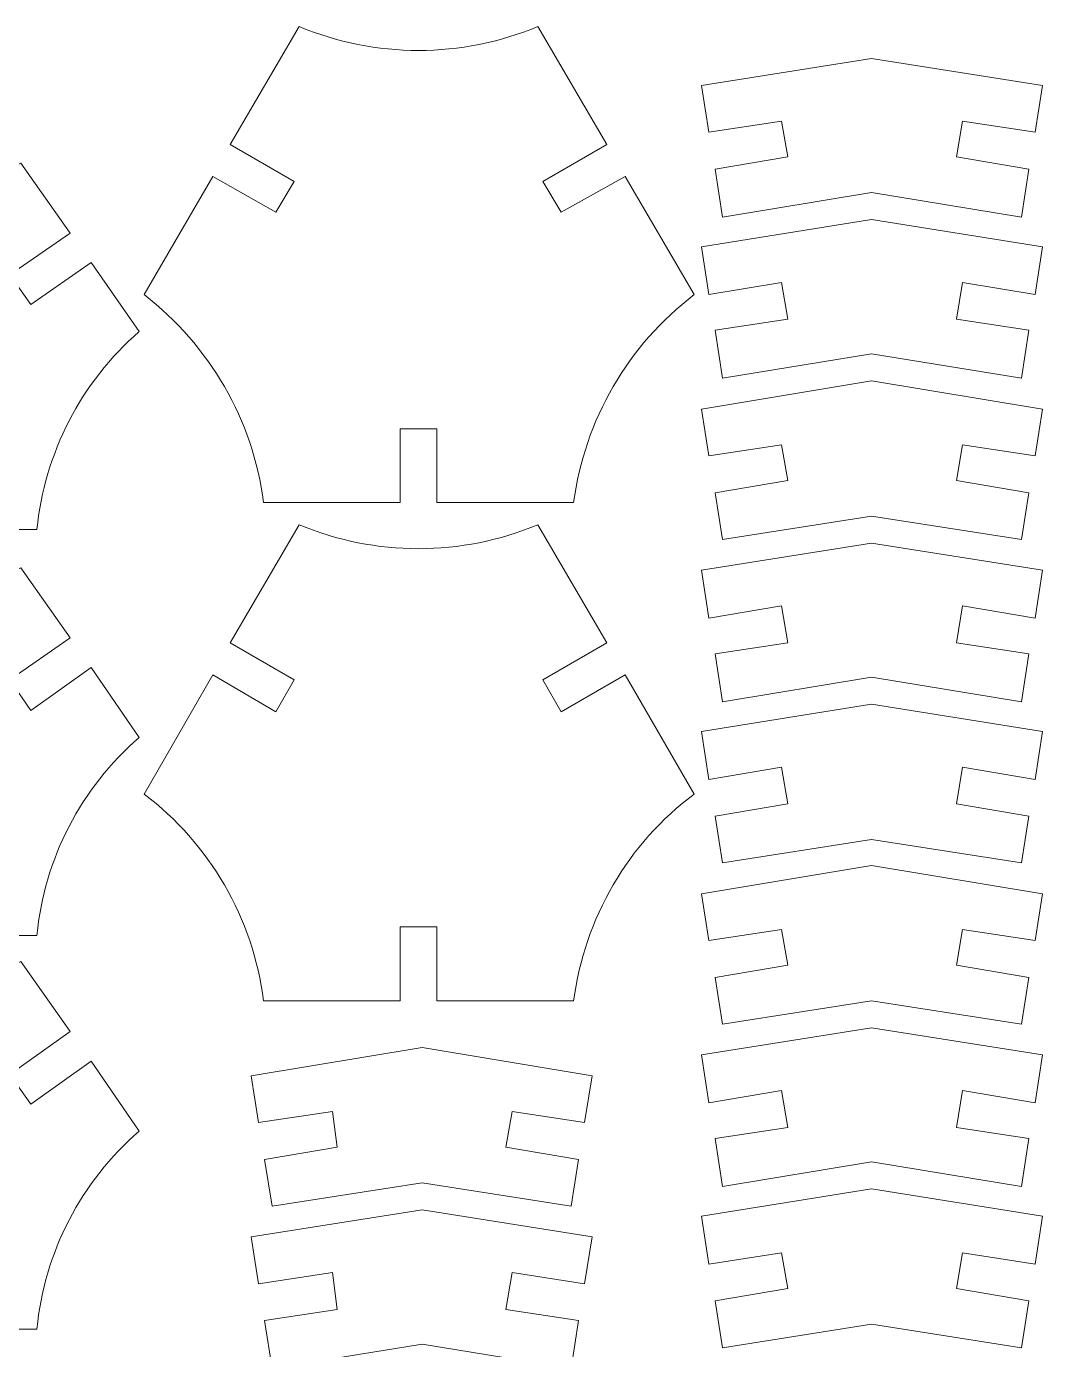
# Model space of a CAD drawing. Header units: centimetres. Extents: x -55.8 to 27.7, y -32.1 to 37.5.
# Drawn here: x -3.16 to 5.1, y 6.28 to 17.04 of the extents above; entities that cross this region are included whole.
import ezdxf

# ---------------------------------------------------------------- set-up
doc = ezdxf.new("R2010")
doc.units = ezdxf.units.CM
doc.header["$MEASUREMENT"] = 0

msp = doc.modelspace()

# ---------------------------------------------------------------- linework, layer by layer
at = {"color": 242, "lineweight": 9}
for points, knots in [([(-1.23, 13.165), (-1.31, 13.835), (-1.67, 14.445), (-2.2, 14.855), (-2.2, 14.855), (-2.2, 14.855), (-1.64, 15.815), (-1.64, 15.815), (-1.64, 15.815), (-1.64, 15.815), (-1.13, 15.525), (-1.13, 15.525), (-1.13, 15.525), (-1.13, 15.525), (-0.98, 15.775), (-0.98, 15.775), (-0.98, 15.775), (-0.98, 15.775), (-1.5, 16.075), (-1.5, 16.075), (-1.5, 16.075), (-1.5, 16.075), (-0.94, 17.035), (-0.94, 17.035), (-0.94, 17.035), (-0.32, 16.775), (0.38, 16.775), (1, 17.035), (1, 17.035), (1, 17.035), (1.56, 16.075), (1.56, 16.075), (1.56, 16.075), (1.56, 16.075), (1.04, 15.775), (1.04, 15.775), (1.04, 15.775), (1.04, 15.775), (1.19, 15.525), (1.19, 15.525), (1.19, 15.525), (1.19, 15.525), (1.71, 15.815), (1.71, 15.815), (1.71, 15.815), (1.71, 15.815), (2.27, 14.855), (2.27, 14.855), (2.27, 14.855), (1.73, 14.445), (1.38, 13.835), (1.29, 13.165), (1.29, 13.165), (1.29, 13.165), (0.18, 13.165), (0.18, 13.165), (0.18, 13.165), (0.18, 13.165), (0.18, 13.765), (0.18, 13.765), (0.18, 13.765), (0.18, 13.765), (-0.12, 13.765), (-0.12, 13.765), (-0.12, 13.765), (-0.12, 13.765), (-0.12, 13.165), (-0.12, 13.165), (-0.12, 13.165), (-0.12, 13.165), (-1.23, 13.165), (-1.23, 13.165)], [0, 0, 0, 0, 0.05263158, 0.05263158, 0.05263158, 0.05263158, 0.10526316, 0.10526316, 0.10526316, 0.10526316, 0.15789474, 0.15789474, 0.15789474, 0.15789474, 0.21052632, 0.21052632, 0.21052632, 0.21052632, 0.26315789, 0.26315789, 0.26315789, 0.26315789, 0.31578947, 0.31578947, 0.31578947, 0.31578947, 0.36842105, 0.36842105, 0.36842105, 0.36842105, 0.42105263, 0.42105263, 0.42105263, 0.42105263, 0.47368421, 0.47368421, 0.47368421, 0.47368421, 0.52631579, 0.52631579, 0.52631579, 0.52631579, 0.57894737, 0.57894737, 0.57894737, 0.57894737, 0.63157895, 0.63157895, 0.63157895, 0.63157895, 0.68421053, 0.68421053, 0.68421053, 0.68421053, 0.73684211, 0.73684211, 0.73684211, 0.73684211, 0.78947368, 0.78947368, 0.78947368, 0.78947368, 0.84210526, 0.84210526, 0.84210526, 0.84210526, 0.89473684, 0.89473684, 0.89473684, 0.89473684, 1, 1, 1, 1]), ([(2.44, 15.875), (2.44, 15.875), (3.03, 15.975), (3.03, 15.975), (3.03, 15.975), (3.03, 15.975), (2.98, 16.265), (2.98, 16.265), (2.98, 16.265), (2.98, 16.265), (2.39, 16.175), (2.39, 16.175), (2.39, 16.175), (2.39, 16.175), (2.33, 16.555), (2.33, 16.555), (2.33, 16.555), (2.33, 16.555), (3.71, 16.775), (3.71, 16.775), (3.71, 16.775), (3.71, 16.775), (5.1, 16.555), (5.1, 16.555), (5.1, 16.555), (5.1, 16.555), (5.04, 16.175), (5.04, 16.175), (5.04, 16.175), (5.04, 16.175), (4.45, 16.265), (4.45, 16.265), (4.45, 16.265), (4.45, 16.265), (4.4, 15.975), (4.4, 15.975), (4.4, 15.975), (4.4, 15.975), (4.99, 15.875), (4.99, 15.875), (4.99, 15.875), (4.99, 15.875), (4.93, 15.485), (4.93, 15.485), (4.93, 15.485), (4.93, 15.485), (3.71, 15.685), (3.71, 15.685), (3.71, 15.685), (3.71, 15.685), (2.5, 15.485), (2.5, 15.485), (2.5, 15.485), (2.5, 15.485), (2.44, 15.875), (2.44, 15.875)], [0, 0, 0, 0, 0.06666667, 0.06666667, 0.06666667, 0.06666667, 0.13333333, 0.13333333, 0.13333333, 0.13333333, 0.2, 0.2, 0.2, 0.2, 0.26666667, 0.26666667, 0.26666667, 0.26666667, 0.33333333, 0.33333333, 0.33333333, 0.33333333, 0.4, 0.4, 0.4, 0.4, 0.46666667, 0.46666667, 0.46666667, 0.46666667, 0.53333333, 0.53333333, 0.53333333, 0.53333333, 0.6, 0.6, 0.6, 0.6, 0.66666667, 0.66666667, 0.66666667, 0.66666667, 0.73333333, 0.73333333, 0.73333333, 0.73333333, 0.8, 0.8, 0.8, 0.8, 0.86666667, 0.86666667, 0.86666667, 0.86666667, 1, 1, 1, 1]), ([(-5.61, 12.945), (-5.67, 13.565), (-5.97, 14.145), (-6.45, 14.555), (-6.45, 14.555), (-6.45, 14.555), (-6.05, 15.115), (-6.05, 15.115), (-6.05, 15.115), (-6.05, 15.115), (-5.56, 14.775), (-5.56, 14.775), (-5.56, 14.775), (-5.56, 14.775), (-5.39, 15.015), (-5.39, 15.015), (-5.39, 15.015), (-5.39, 15.015), (-5.88, 15.355), (-5.88, 15.355), (-5.88, 15.355), (-5.88, 15.355), (-5.49, 15.925), (-5.49, 15.925), (-5.49, 15.925), (-4.77, 15.535), (-3.91, 15.535), (-3.2, 15.925), (-3.2, 15.925), (-3.2, 15.925), (-2.8, 15.355), (-2.8, 15.355), (-2.8, 15.355), (-2.8, 15.355), (-3.29, 15.015), (-3.29, 15.015), (-3.29, 15.015), (-3.29, 15.015), (-3.12, 14.775), (-3.12, 14.775), (-3.12, 14.775), (-3.12, 14.775), (-2.63, 15.115), (-2.63, 15.115), (-2.63, 15.115), (-2.63, 15.115), (-2.24, 14.555), (-2.24, 14.555), (-2.24, 14.555), (-2.71, 14.145), (-3.01, 13.565), (-3.07, 12.945), (-3.07, 12.945), (-3.07, 12.945), (-4.2, 12.945), (-4.2, 12.945), (-4.2, 12.945), (-4.2, 12.945), (-4.2, 13.545), (-4.2, 13.545), (-4.2, 13.545), (-4.2, 13.545), (-4.49, 13.545), (-4.49, 13.545), (-4.49, 13.545), (-4.49, 13.545), (-4.49, 12.945), (-4.49, 12.945), (-4.49, 12.945), (-4.49, 12.945), (-5.61, 12.945), (-5.61, 12.945)], [0, 0, 0, 0, 0.05263158, 0.05263158, 0.05263158, 0.05263158, 0.10526316, 0.10526316, 0.10526316, 0.10526316, 0.15789474, 0.15789474, 0.15789474, 0.15789474, 0.21052632, 0.21052632, 0.21052632, 0.21052632, 0.26315789, 0.26315789, 0.26315789, 0.26315789, 0.31578947, 0.31578947, 0.31578947, 0.31578947, 0.36842105, 0.36842105, 0.36842105, 0.36842105, 0.42105263, 0.42105263, 0.42105263, 0.42105263, 0.47368421, 0.47368421, 0.47368421, 0.47368421, 0.52631579, 0.52631579, 0.52631579, 0.52631579, 0.57894737, 0.57894737, 0.57894737, 0.57894737, 0.63157895, 0.63157895, 0.63157895, 0.63157895, 0.68421053, 0.68421053, 0.68421053, 0.68421053, 0.73684211, 0.73684211, 0.73684211, 0.73684211, 0.78947368, 0.78947368, 0.78947368, 0.78947368, 0.84210526, 0.84210526, 0.84210526, 0.84210526, 0.89473684, 0.89473684, 0.89473684, 0.89473684, 1, 1, 1, 1]), ([(2.44, 14.565), (2.44, 14.565), (3.03, 14.655), (3.03, 14.655), (3.03, 14.655), (3.03, 14.655), (2.98, 14.955), (2.98, 14.955), (2.98, 14.955), (2.98, 14.955), (2.39, 14.855), (2.39, 14.855), (2.39, 14.855), (2.39, 14.855), (2.33, 15.245), (2.33, 15.245), (2.33, 15.245), (2.33, 15.245), (3.71, 15.465), (3.71, 15.465), (3.71, 15.465), (3.71, 15.465), (5.1, 15.245), (5.1, 15.245), (5.1, 15.245), (5.1, 15.245), (5.04, 14.855), (5.04, 14.855), (5.04, 14.855), (5.04, 14.855), (4.45, 14.955), (4.45, 14.955), (4.45, 14.955), (4.45, 14.955), (4.4, 14.655), (4.4, 14.655), (4.4, 14.655), (4.4, 14.655), (4.99, 14.565), (4.99, 14.565), (4.99, 14.565), (4.99, 14.565), (4.93, 14.175), (4.93, 14.175), (4.93, 14.175), (4.93, 14.175), (3.71, 14.375), (3.71, 14.375), (3.71, 14.375), (3.71, 14.375), (2.5, 14.175), (2.5, 14.175), (2.5, 14.175), (2.5, 14.175), (2.44, 14.565), (2.44, 14.565)], [0, 0, 0, 0, 0.06666667, 0.06666667, 0.06666667, 0.06666667, 0.13333333, 0.13333333, 0.13333333, 0.13333333, 0.2, 0.2, 0.2, 0.2, 0.26666667, 0.26666667, 0.26666667, 0.26666667, 0.33333333, 0.33333333, 0.33333333, 0.33333333, 0.4, 0.4, 0.4, 0.4, 0.46666667, 0.46666667, 0.46666667, 0.46666667, 0.53333333, 0.53333333, 0.53333333, 0.53333333, 0.6, 0.6, 0.6, 0.6, 0.66666667, 0.66666667, 0.66666667, 0.66666667, 0.73333333, 0.73333333, 0.73333333, 0.73333333, 0.8, 0.8, 0.8, 0.8, 0.86666667, 0.86666667, 0.86666667, 0.86666667, 1, 1, 1, 1]), ([(2.44, 13.245), (2.44, 13.245), (3.03, 13.345), (3.03, 13.345), (3.03, 13.345), (3.03, 13.345), (2.98, 13.635), (2.98, 13.635), (2.98, 13.635), (2.98, 13.635), (2.39, 13.545), (2.39, 13.545), (2.39, 13.545), (2.39, 13.545), (2.33, 13.925), (2.33, 13.925), (2.33, 13.925), (2.33, 13.925), (3.71, 14.155), (3.71, 14.155), (3.71, 14.155), (3.71, 14.155), (5.1, 13.925), (5.1, 13.925), (5.1, 13.925), (5.1, 13.925), (5.04, 13.545), (5.04, 13.545), (5.04, 13.545), (5.04, 13.545), (4.45, 13.635), (4.45, 13.635), (4.45, 13.635), (4.45, 13.635), (4.4, 13.345), (4.4, 13.345), (4.4, 13.345), (4.4, 13.345), (4.99, 13.245), (4.99, 13.245), (4.99, 13.245), (4.99, 13.245), (4.93, 12.865), (4.93, 12.865), (4.93, 12.865), (4.93, 12.865), (3.71, 13.055), (3.71, 13.055), (3.71, 13.055), (3.71, 13.055), (2.5, 12.865), (2.5, 12.865), (2.5, 12.865), (2.5, 12.865), (2.44, 13.245), (2.44, 13.245)], [0, 0, 0, 0, 0.06666667, 0.06666667, 0.06666667, 0.06666667, 0.13333333, 0.13333333, 0.13333333, 0.13333333, 0.2, 0.2, 0.2, 0.2, 0.26666667, 0.26666667, 0.26666667, 0.26666667, 0.33333333, 0.33333333, 0.33333333, 0.33333333, 0.4, 0.4, 0.4, 0.4, 0.46666667, 0.46666667, 0.46666667, 0.46666667, 0.53333333, 0.53333333, 0.53333333, 0.53333333, 0.6, 0.6, 0.6, 0.6, 0.66666667, 0.66666667, 0.66666667, 0.66666667, 0.73333333, 0.73333333, 0.73333333, 0.73333333, 0.8, 0.8, 0.8, 0.8, 0.86666667, 0.86666667, 0.86666667, 0.86666667, 1, 1, 1, 1]), ([(-1.23, 9.115), (-1.31, 9.785), (-1.67, 10.395), (-2.2, 10.795), (-2.2, 10.795), (-2.2, 10.795), (-1.64, 11.765), (-1.64, 11.765), (-1.64, 11.765), (-1.64, 11.765), (-1.13, 11.465), (-1.13, 11.465), (-1.13, 11.465), (-1.13, 11.465), (-0.98, 11.725), (-0.98, 11.725), (-0.98, 11.725), (-0.98, 11.725), (-1.5, 12.025), (-1.5, 12.025), (-1.5, 12.025), (-1.5, 12.025), (-0.94, 12.985), (-0.94, 12.985), (-0.94, 12.985), (-0.32, 12.725), (0.38, 12.725), (1, 12.985), (1, 12.985), (1, 12.985), (1.56, 12.025), (1.56, 12.025), (1.56, 12.025), (1.56, 12.025), (1.04, 11.725), (1.04, 11.725), (1.04, 11.725), (1.04, 11.725), (1.19, 11.465), (1.19, 11.465), (1.19, 11.465), (1.19, 11.465), (1.71, 11.765), (1.71, 11.765), (1.71, 11.765), (1.71, 11.765), (2.27, 10.795), (2.27, 10.795), (2.27, 10.795), (1.73, 10.395), (1.38, 9.785), (1.29, 9.115), (1.29, 9.115), (1.29, 9.115), (0.18, 9.115), (0.18, 9.115), (0.18, 9.115), (0.18, 9.115), (0.18, 9.715), (0.18, 9.715), (0.18, 9.715), (0.18, 9.715), (-0.12, 9.715), (-0.12, 9.715), (-0.12, 9.715), (-0.12, 9.715), (-0.12, 9.115), (-0.12, 9.115), (-0.12, 9.115), (-0.12, 9.115), (-1.23, 9.115), (-1.23, 9.115)], [0, 0, 0, 0, 0.05263158, 0.05263158, 0.05263158, 0.05263158, 0.10526316, 0.10526316, 0.10526316, 0.10526316, 0.15789474, 0.15789474, 0.15789474, 0.15789474, 0.21052632, 0.21052632, 0.21052632, 0.21052632, 0.26315789, 0.26315789, 0.26315789, 0.26315789, 0.31578947, 0.31578947, 0.31578947, 0.31578947, 0.36842105, 0.36842105, 0.36842105, 0.36842105, 0.42105263, 0.42105263, 0.42105263, 0.42105263, 0.47368421, 0.47368421, 0.47368421, 0.47368421, 0.52631579, 0.52631579, 0.52631579, 0.52631579, 0.57894737, 0.57894737, 0.57894737, 0.57894737, 0.63157895, 0.63157895, 0.63157895, 0.63157895, 0.68421053, 0.68421053, 0.68421053, 0.68421053, 0.73684211, 0.73684211, 0.73684211, 0.73684211, 0.78947368, 0.78947368, 0.78947368, 0.78947368, 0.84210526, 0.84210526, 0.84210526, 0.84210526, 0.89473684, 0.89473684, 0.89473684, 0.89473684, 1, 1, 1, 1]), ([(2.44, 11.935), (2.44, 11.935), (3.03, 12.025), (3.03, 12.025), (3.03, 12.025), (3.03, 12.025), (2.98, 12.325), (2.98, 12.325), (2.98, 12.325), (2.98, 12.325), (2.39, 12.225), (2.39, 12.225), (2.39, 12.225), (2.39, 12.225), (2.33, 12.615), (2.33, 12.615), (2.33, 12.615), (2.33, 12.615), (3.71, 12.835), (3.71, 12.835), (3.71, 12.835), (3.71, 12.835), (5.1, 12.615), (5.1, 12.615), (5.1, 12.615), (5.1, 12.615), (5.04, 12.225), (5.04, 12.225), (5.04, 12.225), (5.04, 12.225), (4.45, 12.325), (4.45, 12.325), (4.45, 12.325), (4.45, 12.325), (4.4, 12.025), (4.4, 12.025), (4.4, 12.025), (4.4, 12.025), (4.99, 11.935), (4.99, 11.935), (4.99, 11.935), (4.99, 11.935), (4.93, 11.545), (4.93, 11.545), (4.93, 11.545), (4.93, 11.545), (3.71, 11.745), (3.71, 11.745), (3.71, 11.745), (3.71, 11.745), (2.5, 11.545), (2.5, 11.545), (2.5, 11.545), (2.5, 11.545), (2.44, 11.935), (2.44, 11.935)], [0, 0, 0, 0, 0.06666667, 0.06666667, 0.06666667, 0.06666667, 0.13333333, 0.13333333, 0.13333333, 0.13333333, 0.2, 0.2, 0.2, 0.2, 0.26666667, 0.26666667, 0.26666667, 0.26666667, 0.33333333, 0.33333333, 0.33333333, 0.33333333, 0.4, 0.4, 0.4, 0.4, 0.46666667, 0.46666667, 0.46666667, 0.46666667, 0.53333333, 0.53333333, 0.53333333, 0.53333333, 0.6, 0.6, 0.6, 0.6, 0.66666667, 0.66666667, 0.66666667, 0.66666667, 0.73333333, 0.73333333, 0.73333333, 0.73333333, 0.8, 0.8, 0.8, 0.8, 0.86666667, 0.86666667, 0.86666667, 0.86666667, 1, 1, 1, 1]), ([(-5.61, 9.645), (-5.67, 10.275), (-5.97, 10.845), (-6.45, 11.255), (-6.45, 11.255), (-6.45, 11.255), (-6.05, 11.825), (-6.05, 11.825), (-6.05, 11.825), (-6.05, 11.825), (-5.56, 11.475), (-5.56, 11.475), (-5.56, 11.475), (-5.56, 11.475), (-5.39, 11.725), (-5.39, 11.725), (-5.39, 11.725), (-5.39, 11.725), (-5.88, 12.065), (-5.88, 12.065), (-5.88, 12.065), (-5.88, 12.065), (-5.49, 12.635), (-5.49, 12.635), (-5.49, 12.635), (-4.77, 12.235), (-3.91, 12.235), (-3.2, 12.635), (-3.2, 12.635), (-3.2, 12.635), (-2.8, 12.065), (-2.8, 12.065), (-2.8, 12.065), (-2.8, 12.065), (-3.29, 11.725), (-3.29, 11.725), (-3.29, 11.725), (-3.29, 11.725), (-3.12, 11.475), (-3.12, 11.475), (-3.12, 11.475), (-3.12, 11.475), (-2.63, 11.825), (-2.63, 11.825), (-2.63, 11.825), (-2.63, 11.825), (-2.24, 11.255), (-2.24, 11.255), (-2.24, 11.255), (-2.71, 10.845), (-3.01, 10.275), (-3.07, 9.645), (-3.07, 9.645), (-3.07, 9.645), (-4.2, 9.645), (-4.2, 9.645), (-4.2, 9.645), (-4.2, 9.645), (-4.2, 10.245), (-4.2, 10.245), (-4.2, 10.245), (-4.2, 10.245), (-4.49, 10.245), (-4.49, 10.245), (-4.49, 10.245), (-4.49, 10.245), (-4.49, 9.645), (-4.49, 9.645), (-4.49, 9.645), (-4.49, 9.645), (-5.61, 9.645), (-5.61, 9.645)], [0, 0, 0, 0, 0.05263158, 0.05263158, 0.05263158, 0.05263158, 0.10526316, 0.10526316, 0.10526316, 0.10526316, 0.15789474, 0.15789474, 0.15789474, 0.15789474, 0.21052632, 0.21052632, 0.21052632, 0.21052632, 0.26315789, 0.26315789, 0.26315789, 0.26315789, 0.31578947, 0.31578947, 0.31578947, 0.31578947, 0.36842105, 0.36842105, 0.36842105, 0.36842105, 0.42105263, 0.42105263, 0.42105263, 0.42105263, 0.47368421, 0.47368421, 0.47368421, 0.47368421, 0.52631579, 0.52631579, 0.52631579, 0.52631579, 0.57894737, 0.57894737, 0.57894737, 0.57894737, 0.63157895, 0.63157895, 0.63157895, 0.63157895, 0.68421053, 0.68421053, 0.68421053, 0.68421053, 0.73684211, 0.73684211, 0.73684211, 0.73684211, 0.78947368, 0.78947368, 0.78947368, 0.78947368, 0.84210526, 0.84210526, 0.84210526, 0.84210526, 0.89473684, 0.89473684, 0.89473684, 0.89473684, 1, 1, 1, 1]), ([(2.44, 10.615), (2.44, 10.615), (3.03, 10.715), (3.03, 10.715), (3.03, 10.715), (3.03, 10.715), (2.98, 11.015), (2.98, 11.015), (2.98, 11.015), (2.98, 11.015), (2.39, 10.915), (2.39, 10.915), (2.39, 10.915), (2.39, 10.915), (2.33, 11.305), (2.33, 11.305), (2.33, 11.305), (2.33, 11.305), (3.71, 11.525), (3.71, 11.525), (3.71, 11.525), (3.71, 11.525), (5.1, 11.305), (5.1, 11.305), (5.1, 11.305), (5.1, 11.305), (5.04, 10.915), (5.04, 10.915), (5.04, 10.915), (5.04, 10.915), (4.45, 11.015), (4.45, 11.015), (4.45, 11.015), (4.45, 11.015), (4.4, 10.715), (4.4, 10.715), (4.4, 10.715), (4.4, 10.715), (4.99, 10.615), (4.99, 10.615), (4.99, 10.615), (4.99, 10.615), (4.93, 10.235), (4.93, 10.235), (4.93, 10.235), (4.93, 10.235), (3.71, 10.425), (3.71, 10.425), (3.71, 10.425), (3.71, 10.425), (2.5, 10.235), (2.5, 10.235), (2.5, 10.235), (2.5, 10.235), (2.44, 10.615), (2.44, 10.615)], [0, 0, 0, 0, 0.06666667, 0.06666667, 0.06666667, 0.06666667, 0.13333333, 0.13333333, 0.13333333, 0.13333333, 0.2, 0.2, 0.2, 0.2, 0.26666667, 0.26666667, 0.26666667, 0.26666667, 0.33333333, 0.33333333, 0.33333333, 0.33333333, 0.4, 0.4, 0.4, 0.4, 0.46666667, 0.46666667, 0.46666667, 0.46666667, 0.53333333, 0.53333333, 0.53333333, 0.53333333, 0.6, 0.6, 0.6, 0.6, 0.66666667, 0.66666667, 0.66666667, 0.66666667, 0.73333333, 0.73333333, 0.73333333, 0.73333333, 0.8, 0.8, 0.8, 0.8, 0.86666667, 0.86666667, 0.86666667, 0.86666667, 1, 1, 1, 1]), ([(2.44, 9.305), (2.44, 9.305), (3.03, 9.405), (3.03, 9.405), (3.03, 9.405), (3.03, 9.405), (2.98, 9.695), (2.98, 9.695), (2.98, 9.695), (2.98, 9.695), (2.39, 9.605), (2.39, 9.605), (2.39, 9.605), (2.39, 9.605), (2.33, 9.985), (2.33, 9.985), (2.33, 9.985), (2.33, 9.985), (3.71, 10.215), (3.71, 10.215), (3.71, 10.215), (3.71, 10.215), (5.1, 9.985), (5.1, 9.985), (5.1, 9.985), (5.1, 9.985), (5.04, 9.605), (5.04, 9.605), (5.04, 9.605), (5.04, 9.605), (4.45, 9.695), (4.45, 9.695), (4.45, 9.695), (4.45, 9.695), (4.4, 9.405), (4.4, 9.405), (4.4, 9.405), (4.4, 9.405), (4.99, 9.305), (4.99, 9.305), (4.99, 9.305), (4.99, 9.305), (4.93, 8.925), (4.93, 8.925), (4.93, 8.925), (4.93, 8.925), (3.71, 9.115), (3.71, 9.115), (3.71, 9.115), (3.71, 9.115), (2.5, 8.925), (2.5, 8.925), (2.5, 8.925), (2.5, 8.925), (2.44, 9.305), (2.44, 9.305)], [0, 0, 0, 0, 0.06666667, 0.06666667, 0.06666667, 0.06666667, 0.13333333, 0.13333333, 0.13333333, 0.13333333, 0.2, 0.2, 0.2, 0.2, 0.26666667, 0.26666667, 0.26666667, 0.26666667, 0.33333333, 0.33333333, 0.33333333, 0.33333333, 0.4, 0.4, 0.4, 0.4, 0.46666667, 0.46666667, 0.46666667, 0.46666667, 0.53333333, 0.53333333, 0.53333333, 0.53333333, 0.6, 0.6, 0.6, 0.6, 0.66666667, 0.66666667, 0.66666667, 0.66666667, 0.73333333, 0.73333333, 0.73333333, 0.73333333, 0.8, 0.8, 0.8, 0.8, 0.86666667, 0.86666667, 0.86666667, 0.86666667, 1, 1, 1, 1]), ([(-5.61, 6.445), (-5.67, 7.075), (-5.97, 7.645), (-6.45, 8.055), (-6.45, 8.055), (-6.45, 8.055), (-6.05, 8.625), (-6.05, 8.625), (-6.05, 8.625), (-6.05, 8.625), (-5.56, 8.275), (-5.56, 8.275), (-5.56, 8.275), (-5.56, 8.275), (-5.39, 8.515), (-5.39, 8.515), (-5.39, 8.515), (-5.39, 8.515), (-5.88, 8.865), (-5.88, 8.865), (-5.88, 8.865), (-5.88, 8.865), (-5.49, 9.435), (-5.49, 9.435), (-5.49, 9.435), (-4.77, 9.035), (-3.91, 9.035), (-3.2, 9.435), (-3.2, 9.435), (-3.2, 9.435), (-2.8, 8.865), (-2.8, 8.865), (-2.8, 8.865), (-2.8, 8.865), (-3.29, 8.515), (-3.29, 8.515), (-3.29, 8.515), (-3.29, 8.515), (-3.12, 8.275), (-3.12, 8.275), (-3.12, 8.275), (-3.12, 8.275), (-2.63, 8.625), (-2.63, 8.625), (-2.63, 8.625), (-2.63, 8.625), (-2.24, 8.055), (-2.24, 8.055), (-2.24, 8.055), (-2.71, 7.645), (-3.01, 7.075), (-3.07, 6.445), (-3.07, 6.445), (-3.07, 6.445), (-4.2, 6.445), (-4.2, 6.445), (-4.2, 6.445), (-4.2, 6.445), (-4.2, 7.045), (-4.2, 7.045), (-4.2, 7.045), (-4.2, 7.045), (-4.49, 7.045), (-4.49, 7.045), (-4.49, 7.045), (-4.49, 7.045), (-4.49, 6.445), (-4.49, 6.445), (-4.49, 6.445), (-4.49, 6.445), (-5.61, 6.445), (-5.61, 6.445)], [0, 0, 0, 0, 0.05263158, 0.05263158, 0.05263158, 0.05263158, 0.10526316, 0.10526316, 0.10526316, 0.10526316, 0.15789474, 0.15789474, 0.15789474, 0.15789474, 0.21052632, 0.21052632, 0.21052632, 0.21052632, 0.26315789, 0.26315789, 0.26315789, 0.26315789, 0.31578947, 0.31578947, 0.31578947, 0.31578947, 0.36842105, 0.36842105, 0.36842105, 0.36842105, 0.42105263, 0.42105263, 0.42105263, 0.42105263, 0.47368421, 0.47368421, 0.47368421, 0.47368421, 0.52631579, 0.52631579, 0.52631579, 0.52631579, 0.57894737, 0.57894737, 0.57894737, 0.57894737, 0.63157895, 0.63157895, 0.63157895, 0.63157895, 0.68421053, 0.68421053, 0.68421053, 0.68421053, 0.73684211, 0.73684211, 0.73684211, 0.73684211, 0.78947368, 0.78947368, 0.78947368, 0.78947368, 0.84210526, 0.84210526, 0.84210526, 0.84210526, 0.89473684, 0.89473684, 0.89473684, 0.89473684, 1, 1, 1, 1]), ([(2.44, 7.995), (2.44, 7.995), (3.03, 8.085), (3.03, 8.085), (3.03, 8.085), (3.03, 8.085), (2.98, 8.385), (2.98, 8.385), (2.98, 8.385), (2.98, 8.385), (2.39, 8.285), (2.39, 8.285), (2.39, 8.285), (2.39, 8.285), (2.33, 8.675), (2.33, 8.675), (2.33, 8.675), (2.33, 8.675), (3.71, 8.895), (3.71, 8.895), (3.71, 8.895), (3.71, 8.895), (5.1, 8.675), (5.1, 8.675), (5.1, 8.675), (5.1, 8.675), (5.04, 8.285), (5.04, 8.285), (5.04, 8.285), (5.04, 8.285), (4.45, 8.385), (4.45, 8.385), (4.45, 8.385), (4.45, 8.385), (4.4, 8.085), (4.4, 8.085), (4.4, 8.085), (4.4, 8.085), (4.99, 7.995), (4.99, 7.995), (4.99, 7.995), (4.99, 7.995), (4.93, 7.605), (4.93, 7.605), (4.93, 7.605), (4.93, 7.605), (3.71, 7.805), (3.71, 7.805), (3.71, 7.805), (3.71, 7.805), (2.5, 7.605), (2.5, 7.605), (2.5, 7.605), (2.5, 7.605), (2.44, 7.995), (2.44, 7.995)], [0, 0, 0, 0, 0.06666667, 0.06666667, 0.06666667, 0.06666667, 0.13333333, 0.13333333, 0.13333333, 0.13333333, 0.2, 0.2, 0.2, 0.2, 0.26666667, 0.26666667, 0.26666667, 0.26666667, 0.33333333, 0.33333333, 0.33333333, 0.33333333, 0.4, 0.4, 0.4, 0.4, 0.46666667, 0.46666667, 0.46666667, 0.46666667, 0.53333333, 0.53333333, 0.53333333, 0.53333333, 0.6, 0.6, 0.6, 0.6, 0.66666667, 0.66666667, 0.66666667, 0.66666667, 0.73333333, 0.73333333, 0.73333333, 0.73333333, 0.8, 0.8, 0.8, 0.8, 0.86666667, 0.86666667, 0.86666667, 0.86666667, 1, 1, 1, 1]), ([(-1.22, 7.825), (-1.22, 7.825), (-0.63, 7.925), (-0.63, 7.925), (-0.63, 7.925), (-0.63, 7.925), (-0.67, 8.215), (-0.67, 8.215), (-0.67, 8.215), (-0.67, 8.215), (-1.27, 8.125), (-1.27, 8.125), (-1.27, 8.125), (-1.27, 8.125), (-1.33, 8.505), (-1.33, 8.505), (-1.33, 8.505), (-1.33, 8.505), (0.06, 8.735), (0.06, 8.735), (0.06, 8.735), (0.06, 8.735), (1.44, 8.505), (1.44, 8.505), (1.44, 8.505), (1.44, 8.505), (1.38, 8.125), (1.38, 8.125), (1.38, 8.125), (1.38, 8.125), (0.79, 8.215), (0.79, 8.215), (0.79, 8.215), (0.79, 8.215), (0.74, 7.925), (0.74, 7.925), (0.74, 7.925), (0.74, 7.925), (1.33, 7.825), (1.33, 7.825), (1.33, 7.825), (1.33, 7.825), (1.27, 7.445), (1.27, 7.445), (1.27, 7.445), (1.27, 7.445), (0.06, 7.635), (0.06, 7.635), (0.06, 7.635), (0.06, 7.635), (-1.16, 7.445), (-1.16, 7.445), (-1.16, 7.445), (-1.16, 7.445), (-1.22, 7.825), (-1.22, 7.825)], [0, 0, 0, 0, 0.06666667, 0.06666667, 0.06666667, 0.06666667, 0.13333333, 0.13333333, 0.13333333, 0.13333333, 0.2, 0.2, 0.2, 0.2, 0.26666667, 0.26666667, 0.26666667, 0.26666667, 0.33333333, 0.33333333, 0.33333333, 0.33333333, 0.4, 0.4, 0.4, 0.4, 0.46666667, 0.46666667, 0.46666667, 0.46666667, 0.53333333, 0.53333333, 0.53333333, 0.53333333, 0.6, 0.6, 0.6, 0.6, 0.66666667, 0.66666667, 0.66666667, 0.66666667, 0.73333333, 0.73333333, 0.73333333, 0.73333333, 0.8, 0.8, 0.8, 0.8, 0.86666667, 0.86666667, 0.86666667, 0.86666667, 1, 1, 1, 1]), ([(2.44, 6.675), (2.44, 6.675), (3.03, 6.775), (3.03, 6.775), (3.03, 6.775), (3.03, 6.775), (2.98, 7.065), (2.98, 7.065), (2.98, 7.065), (2.98, 7.065), (2.39, 6.975), (2.39, 6.975), (2.39, 6.975), (2.39, 6.975), (2.33, 7.365), (2.33, 7.365), (2.33, 7.365), (2.33, 7.365), (3.71, 7.585), (3.71, 7.585), (3.71, 7.585), (3.71, 7.585), (5.1, 7.365), (5.1, 7.365), (5.1, 7.365), (5.1, 7.365), (5.04, 6.975), (5.04, 6.975), (5.04, 6.975), (5.04, 6.975), (4.45, 7.065), (4.45, 7.065), (4.45, 7.065), (4.45, 7.065), (4.4, 6.775), (4.4, 6.775), (4.4, 6.775), (4.4, 6.775), (4.99, 6.675), (4.99, 6.675), (4.99, 6.675), (4.99, 6.675), (4.93, 6.295), (4.93, 6.295), (4.93, 6.295), (4.93, 6.295), (3.71, 6.485), (3.71, 6.485), (3.71, 6.485), (3.71, 6.485), (2.5, 6.295), (2.5, 6.295), (2.5, 6.295), (2.5, 6.295), (2.44, 6.675), (2.44, 6.675)], [0, 0, 0, 0, 0.06666667, 0.06666667, 0.06666667, 0.06666667, 0.13333333, 0.13333333, 0.13333333, 0.13333333, 0.2, 0.2, 0.2, 0.2, 0.26666667, 0.26666667, 0.26666667, 0.26666667, 0.33333333, 0.33333333, 0.33333333, 0.33333333, 0.4, 0.4, 0.4, 0.4, 0.46666667, 0.46666667, 0.46666667, 0.46666667, 0.53333333, 0.53333333, 0.53333333, 0.53333333, 0.6, 0.6, 0.6, 0.6, 0.66666667, 0.66666667, 0.66666667, 0.66666667, 0.73333333, 0.73333333, 0.73333333, 0.73333333, 0.8, 0.8, 0.8, 0.8, 0.86666667, 0.86666667, 0.86666667, 0.86666667, 1, 1, 1, 1]), ([(-1.22, 6.515), (-1.22, 6.515), (-0.63, 6.605), (-0.63, 6.605), (-0.63, 6.605), (-0.63, 6.605), (-0.67, 6.905), (-0.67, 6.905), (-0.67, 6.905), (-0.67, 6.905), (-1.27, 6.815), (-1.27, 6.815), (-1.27, 6.815), (-1.27, 6.815), (-1.33, 7.195), (-1.33, 7.195), (-1.33, 7.195), (-1.33, 7.195), (0.06, 7.415), (0.06, 7.415), (0.06, 7.415), (0.06, 7.415), (1.44, 7.195), (1.44, 7.195), (1.44, 7.195), (1.44, 7.195), (1.38, 6.815), (1.38, 6.815), (1.38, 6.815), (1.38, 6.815), (0.79, 6.905), (0.79, 6.905), (0.79, 6.905), (0.79, 6.905), (0.74, 6.605), (0.74, 6.605), (0.74, 6.605), (0.74, 6.605), (1.33, 6.515), (1.33, 6.515), (1.33, 6.515), (1.33, 6.515), (1.27, 6.125), (1.27, 6.125), (1.27, 6.125), (1.27, 6.125), (0.06, 6.325), (0.06, 6.325), (0.06, 6.325), (0.06, 6.325), (-1.16, 6.125), (-1.16, 6.125), (-1.16, 6.125), (-1.16, 6.125), (-1.22, 6.515), (-1.22, 6.515)], [0, 0, 0, 0, 0.06666667, 0.06666667, 0.06666667, 0.06666667, 0.13333333, 0.13333333, 0.13333333, 0.13333333, 0.2, 0.2, 0.2, 0.2, 0.26666667, 0.26666667, 0.26666667, 0.26666667, 0.33333333, 0.33333333, 0.33333333, 0.33333333, 0.4, 0.4, 0.4, 0.4, 0.46666667, 0.46666667, 0.46666667, 0.46666667, 0.53333333, 0.53333333, 0.53333333, 0.53333333, 0.6, 0.6, 0.6, 0.6, 0.66666667, 0.66666667, 0.66666667, 0.66666667, 0.73333333, 0.73333333, 0.73333333, 0.73333333, 0.8, 0.8, 0.8, 0.8, 0.86666667, 0.86666667, 0.86666667, 0.86666667, 1, 1, 1, 1])]:
    msp.add_open_spline(points, degree=3, knots=knots, dxfattribs=at)

doc.saveas('drawing.dxf')
